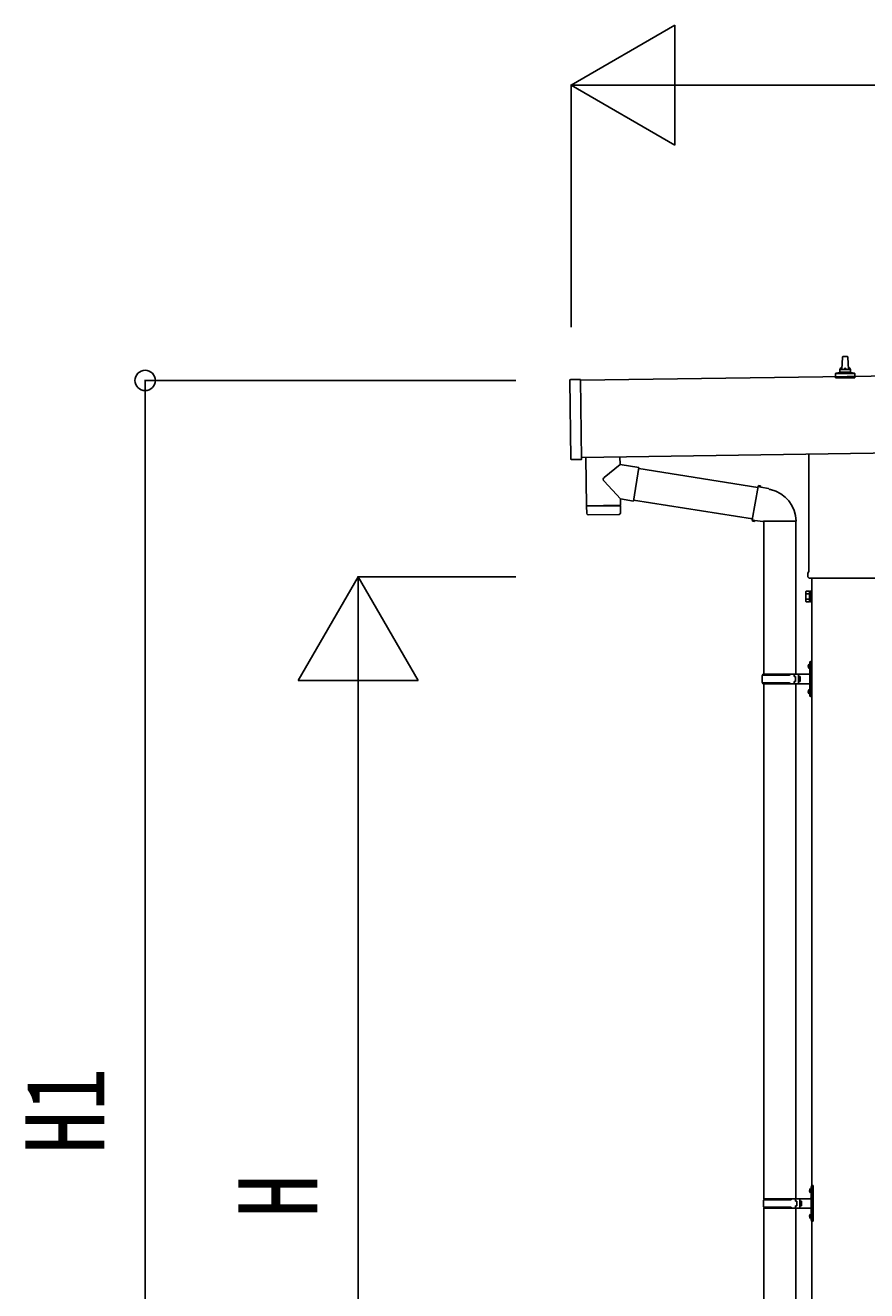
# Model space of a CAD drawing. Units: millimetres, scale not verified. Extents: x -18922 to 18922, y -13365 to 13365.
# Drawn here: x -8501 to -6921, y -4724 to -2346 of the extents above; entities that cross this region are included whole.
import ezdxf
from ezdxf.enums import TextEntityAlignment as Align

# ---------------------------------------------------------------- set-up
doc = ezdxf.new("R2010")
doc.units = ezdxf.units.MM
doc.header["$LTSCALE"] = 50
for name, color, linetype in [('0-5_YKK_13', 4, 'Continuous'), ('0-6_YKK_A1', 4, 'Continuous'), ('0-7_YKK_D', 6, 'Continuous')]:
    doc.layers.add(name, color=color, linetype=linetype)
doc.styles.add('ＭＳ ゴシック', font='')
doc.styles.get('ＭＳ ゴシック').set_extended_font_data('MS Gothic')

msp = doc.modelspace()

# ---------------------------------------------------------------- linework, layer by layer
at = {"layer": '0-5_YKK_13'}
for p, q in [((-6966.91, -2993.23), (-6966.18, -2969.71)), ((-6965.18, -2968.73), (-6956.64, -2968.73)), ((-6955.64, -2969.71), (-6954.91, -2993.23)), ((-6970.91, -2997.45), (-6970.91, -2993.23)), ((-6969.91, -2993.23), (-6951.91, -2993.23)), ((-6950.91, -2997.45), (-6950.91, -2993.23)), ((-7475.89, -3161.03), (-7478.01, -3013.05)), ((-7458.03, -3011.76), (-7477.02, -3012.03)), ((-6979.16, -3008.73), (-6979.16, -3001.02)), ((-6942.66, -3008.73), (-6979.16, -3008.73)), ((-6978.78, -3000.23), (-6943.04, -3000.23)), ((-6978.4, -3000.05), (-6971.68, -2998.42)), ((-6971.29, -2998.23), (-6950.53, -2998.23)), ((-6943.43, -3000.05), (-6950.15, -2998.42)), ((-6942.66, -3008.73), (-6942.66, -3001.02)), ((-7383.75, -3171.44), (-7383.96, -3157.14)), ((-7029.21, -3372.72), (-7029.21, -3152.07)), ((-7383.75, -3171.44), (-7413.52, -3195.68)), ((-7348.25, -3177.18), (-7383.75, -3171.44)), ((-7348.25, -3177.18), (-7358.42, -3240.06)), ((-7348.55, -3179), (-7124.78, -3214.63)), ((-7382.83, -3236.11), (-7413.7, -3203.01)), ((-7124.46, -3212.81), (-7129.99, -3244.18)), ((-7124.46, -3212.81), (-7123.32, -3210.83)), ((-7123.32, -3210.83), (-7119.75, -3211.46)), ((-7119.75, -3211.46), (-7119.34, -3213.81)), ((-7104.82, -3216.63), (-7103.14, -3218.26)), ((-7103.14, -3218.26), (-7101.02, -3218.71)), ((-7446.64, -3250.04), (-7446.22, -3263.09)), ((-7442.15, -3248.98), (-7442.12, -3249.98)), ((-7387.16, -3248.19), (-7387.16, -3249.19)), ((-7382.83, -3236.11), (-7358.42, -3240.06)), ((-7382.83, -3236.11), (-7382.66, -3248.13)), ((-7358.12, -3238.23), (-7135.2, -3273.73)), ((-7135.52, -3275.54), (-7129.99, -3244.18)), ((-7385.64, -3265.17), (-7443.18, -3266)), ((-7135.52, -3275.54), (-7135.12, -3277.8)), ((-7135.52, -3275.54), (-7130.37, -3276.36)), ((-7135.12, -3277.8), (-7131.56, -3278.43)), ((-7131.56, -3278.43), (-7130.37, -3276.36)), ((-7130.37, -3276.36), (-7115.77, -3278.67)), ((-7115.77, -3278.67), (-7113.56, -3277.69)), ((-7053.26, -3278.09), (-7114.45, -3278.09)), ((-7113.41, -3278.09), (-7113.41, -3565.5)), ((-7053.41, -3278.09), (-7053.41, -3565.5)), ((-7030.91, -3381.5), (-7030.91, -3376)), ((-6892.97, -3385), (-7028.85, -3385)), ((-7034.91, -3411), (-7034.15, -3409.68)), ((-7034.91, -3411), (-7034.91, -3428)), ((-7027.91, -3414.59), (-7034.15, -3414.59)), ((-7034.91, -3428), (-7034.15, -3429.31)), ((-7027.91, -3424.4), (-7034.15, -3424.4)), ((-7027.91, -3429.31), (-7034.15, -3429.31)), ((-7025.41, -3428.7), (-7027.91, -3428.7)), ((-7027.41, -3542.5), (-7024.41, -3541)), ((-7027.41, -3542.5), (-7027.41, -3574.5)), ((-7024.41, -3541), (-7024.41, -3574.5)), ((-7024.41, -3541), (-7023.41, -3541)), ((-7023.41, -3541), (-7023.41, -3574.5)), ((-7115.41, -3565.5), (-7029.41, -3565.5)), ((-7115.41, -3565.5), (-7115.41, -3567.5)), ((-7056.41, -3565.5), (-7056.41, -3570)), ((-7048.41, -3565.5), (-7048.41, -3574.5)), ((-7029.71, -3548.36), (-7027.67, -3549.35)), ((-7028.44, -3546.35), (-7027.81, -3546.35)), ((-7028.44, -3546.35), (-7028.44, -3554.65)), ((-7028.44, -3554.65), (-7027.81, -3554.65)), ((-7027.81, -3546.35), (-7027.81, -3554.65)), ((-7027.81, -3546.35), (-7027.41, -3546.75)), ((-7027.81, -3554.65), (-7027.41, -3554.25)), ((-7027.67, -3549.35), (-7027.06, -3550.5)), ((-7027.41, -3546.75), (-7027.41, -3554.25)), ((-7116.41, -3567.5), (-7066.08, -3567.5)), ((-7116.41, -3581.5), (-7066.08, -3581.5)), ((-7115.41, -3583.5), (-7115.41, -3581.5)), ((-7115.41, -3583.5), (-7029.41, -3583.5)), ((-7113.41, -3583.5), (-7113.41, -4551)), ((-7056.41, -3570), (-7054.41, -3570)), ((-7056.41, -3583.5), (-7056.41, -3579)), ((-7056.41, -3579), (-7054.41, -3579)), ((-7054.41, -3570), (-7054.41, -3574.5)), ((-7054.41, -3579), (-7054.41, -3574.5)), ((-7053.41, -3583.5), (-7053.41, -4551)), ((-7048.41, -3570), (-7045.41, -3570)), ((-7048.41, -3583.5), (-7048.41, -3574.5)), ((-7048.41, -3579), (-7045.41, -3579)), ((-7045.41, -3570), (-7045.41, -3574.5)), ((-7045.41, -3579), (-7045.41, -3574.5)), ((-7027.41, -3606.5), (-7027.41, -3574.5)), ((-7024.41, -3608), (-7024.41, -3574.5)), ((-7023.41, -3608), (-7023.41, -3574.5)), ((-7029.71, -3596.36), (-7027.67, -3597.35)), ((-7028.44, -3594.35), (-7027.81, -3594.35)), ((-7028.44, -3594.35), (-7028.44, -3602.65)), ((-7028.44, -3602.65), (-7027.81, -3602.65)), ((-7027.81, -3594.35), (-7027.81, -3602.65)), ((-7027.81, -3594.35), (-7027.41, -3594.75)), ((-7027.81, -3602.65), (-7027.41, -3602.25)), ((-7027.67, -3597.35), (-7027.06, -3598.5)), ((-7027.41, -3594.75), (-7027.41, -3602.25)), ((-7027.41, -3606.5), (-7024.41, -3608)), ((-7024.41, -3608), (-7023.41, -3608)), ((-7027.21, -4533.85), (-7025.17, -4534.84)), ((-7025.94, -4531.84), (-7025.31, -4531.84)), ((-7025.94, -4531.84), (-7025.94, -4540.14)), ((-7025.94, -4540.14), (-7025.31, -4540.14)), ((-7025.31, -4531.84), (-7025.31, -4540.14)), ((-7025.31, -4531.84), (-7024.91, -4532.24)), ((-7025.31, -4540.14), (-7024.91, -4539.74)), ((-7025.17, -4534.84), (-7024.56, -4535.99)), ((-7024.91, -4528), (-7021.91, -4526.5)), ((-7024.91, -4528), (-7024.91, -4560)), ((-7024.91, -4532.24), (-7024.91, -4539.74)), ((-7021.91, -4526.5), (-7021.91, -4560)), ((-7021.91, -4526.5), (-7020.91, -4526.5)), ((-7020.91, -4526.5), (-7020.91, -4560)), ((-7113.91, -4553), (-7063.58, -4553)), ((-7112.91, -4551), (-7026.91, -4551)), ((-7112.91, -4551), (-7112.91, -4553)), ((-7053.91, -4551), (-7053.91, -4555.5)), ((-7053.91, -4555.5), (-7051.91, -4555.5)), ((-7053.91, -4569), (-7053.91, -4564.5)), ((-7053.91, -4564.5), (-7051.91, -4564.5)), ((-7051.91, -4555.5), (-7051.91, -4560)), ((-7051.91, -4564.5), (-7051.91, -4560)), ((-7045.91, -4551), (-7045.91, -4560)), ((-7045.91, -4555.5), (-7042.91, -4555.5)), ((-7045.91, -4569), (-7045.91, -4560)), ((-7045.91, -4564.5), (-7042.91, -4564.5)), ((-7042.91, -4555.5), (-7042.91, -4560)), ((-7042.91, -4564.5), (-7042.91, -4560)), ((-7024.91, -4592), (-7024.91, -4560)), ((-7021.91, -4593.5), (-7021.91, -4560)), ((-7020.91, -4593.5), (-7020.91, -4560)), ((-7113.91, -4567), (-7063.58, -4567)), ((-7113.41, -4568.99), (-7113.41, -5473.5)), ((-7112.91, -4569), (-7112.91, -4567)), ((-7112.91, -4569), (-7026.91, -4569)), ((-7053.41, -4568.99), (-7053.41, -5473.5)), ((-7027.21, -4581.85), (-7025.17, -4582.84)), ((-7025.94, -4579.84), (-7025.31, -4579.84)), ((-7025.94, -4579.84), (-7025.94, -4588.14)), ((-7025.94, -4588.14), (-7025.31, -4588.14)), ((-7025.31, -4579.84), (-7025.31, -4588.14)), ((-7025.31, -4579.84), (-7024.91, -4580.24)), ((-7025.31, -4588.14), (-7024.91, -4587.74)), ((-7025.17, -4582.84), (-7024.56, -4583.99)), ((-7024.91, -4580.24), (-7024.91, -4587.74)), ((-7024.91, -4592), (-7021.91, -4593.5)), ((-7021.91, -4593.5), (-7020.91, -4593.5))]:
    msp.add_line(p, q, dxfattribs=at)
for points in [[(-7458.03, -3011.76), (-7455.89, -3161.75), (-7474.88, -3162.02)], [(-7447.95, -3158.05), (-7446.65, -3249.04), (-7382.66, -3248.13)], [(-7124.46, -3212.81), (-7119.34, -3213.81), (-7104.82, -3216.63)], [(-7382.68, -3262.18), (-7382.64, -3249.13), (-7446.64, -3250.04)], [(-7027.91, -3429.31), (-7027.91, -3409.68), (-7034.15, -3409.68)], [(-7027.91, -3428.7), (-7027.91, -3410.3), (-7025.41, -3410.3)], [(-7029.71, -3552.65), (-7027.67, -3551.65), (-7027.06, -3550.5)], [(-7029.71, -3600.65), (-7027.67, -3599.65), (-7027.06, -3598.5)], [(-7027.21, -4538.14), (-7025.17, -4537.14), (-7024.56, -4535.99)], [(-7027.21, -4586.14), (-7025.17, -4585.14), (-7024.56, -4583.99)]]:
    msp.add_lwpolyline(points, dxfattribs=at)
msp.add_lwpolyline([(-7025.41, -3430), (-7025.41, -3409), (-7023.41, -3409), (-7023.41, -3430)], close=True, dxfattribs=at)
for centre, radius, start, end in [((-6965.18, -2969.73), 1, 90, 178.60509), ((-6956.64, -2969.73), 1, 1.39491, 90), ((-6966.83, -2993.87), 4.13, 90, 171.17633), ((-6969.91, -2994.23), 1, 90, 180), ((-6957.58, -2993.23), 4.83, 133.60282, 180), ((-6964.24, -2993.23), 4.83, 0, 46.39718), ((-6955, -2993.87), 4.13, 8.82367, 90), ((-6951.91, -2994.23), 1, 0, 90), ((-7477.01, -3013.03), 1, 90.81845, 180.81845), ((-6978.16, -3001.02), 1, 103.62699, 180), ((-6971.91, -2997.45), 1, 283.62699, 0), ((-6949.91, -2997.45), 1, 180, 256.37301), ((-6943.66, -3001.02), 1, 0, 76.37301), ((-7474.89, -3161.02), 1, 180.81845, 270.81845), ((-7410.21, -3199.43), 5, 131.47396, 225.79244), ((-7113.56, -3277.69), 60.3, 359.62495, 78), ((-7443.22, -3263), 3, 181.81845, 270.86677), ((-7385.68, -3262.17), 3, 270.81845, 359.81845), ((-7026.91, -3376), 4, 125.09963, 180), ((-7026.91, -3381.5), 4, 180, 194.47751), ((-7026.91, -3381.5), 4, 194.47751, 241.04498), ((-7030.57, -3412.13), 4.34, 145.61575, 214.38425), ((-7018.67, -3419.5), 16.24, 162.41205, 197.58795), ((-7030.57, -3426.86), 4.34, 145.61575, 214.38425), ((-7066.08, -3565.5), 2, 270, 359.99998), ((-7024.11, -3550.5), 6, 136.21765, 223.78235), ((-7029.41, -3563.5), 2, 270, 359.99998), ((-7067.66, -3574.5), 49.25, 171.82876, 180.00002), ((-7067.66, -3574.5), 49.25, 180.00002, 188.17127), ((-7066.08, -3583.5), 2, 0.00005, 90.00004), ((-7029.41, -3585.5), 2, 0.00005, 90.00004), ((-7024.11, -3598.5), 6, 136.21765, 223.78235), ((-7021.61, -4535.99), 6, 136.21765, 223.78235), ((-7065.16, -4560), 49.25, 171.82876, 180.00002), ((-7065.16, -4560), 49.25, 180.00002, 188.17127), ((-7063.58, -4551), 2, 270, 359.99998), ((-7026.91, -4549), 2, 270, 359.99998), ((-7063.58, -4569), 2, 0.00005, 90.00004), ((-7021.61, -4583.99), 6, 136.21765, 223.78235), ((-7026.91, -4571), 2, 0.00005, 90.00004)]:
    msp.add_arc(centre, radius, start, end, dxfattribs=at)
at = {"layer": '0-6_YKK_A1'}
for p, q in [((-7458.01, -3013.15), (-2070.97, -2936.22)), ((-2068.9, -3081.21), (-7455.94, -3158.17)), ((-7023.41, -3385), (-7023.41, -6182.5))]:
    msp.add_line(p, q, dxfattribs=at)
at = {"layer": '0-7_YKK_D'}
for p, q in [((-7475.5, -2458.68), (-7280.65, -2346.18)), ((-7280.65, -2571.18), (-7280.65, -2346.18)), ((-7475.5, -2913.39), (-7475.5, -2457.68)), ((-7475.5, -2458.68), (-7280.65, -2571.18)), ((-7475.5, -2458.68), (-7085.79, -2458.68)), ((3120.51, -2458.68), (-7250.5, -2458.68)), ((-7579.43, -3013.49), (-8276.5, -3013.49)), ((-8275.5, -5682.5), (-8275.5, -3013.49)), ((-7875.5, -3382.5), (-7988, -3577.35)), ((-7579.43, -3382.5), (-7876.5, -3382.5)), ((-7875.5, -3382.5), (-7763, -3577.35)), ((-7875.5, -3382.5), (-7875.5, -3772.21)), ((-7988, -3577.35), (-7763, -3577.35)), ((-7875.5, -5457.5), (-7875.5, -3607.5))]:
    msp.add_line(p, q, dxfattribs=at)
msp.add_circle((-8275.5, -3013.49), 19.12, dxfattribs=at)

# ---------------------------------------------------------------- texts
at = {"layer": '0-7_YKK_D', "style": 'ＭＳ ゴシック', "width": 0.8}
for s, p in [('H1', (-8307.5, -4466.79)), ('H', (-7907.5, -4586.5))]:
    msp.add_text(s, height=148.5, rotation=90, dxfattribs=at).set_placement(p, align=Align.BOTTOM_LEFT)

doc.saveas('drawing.dxf')
